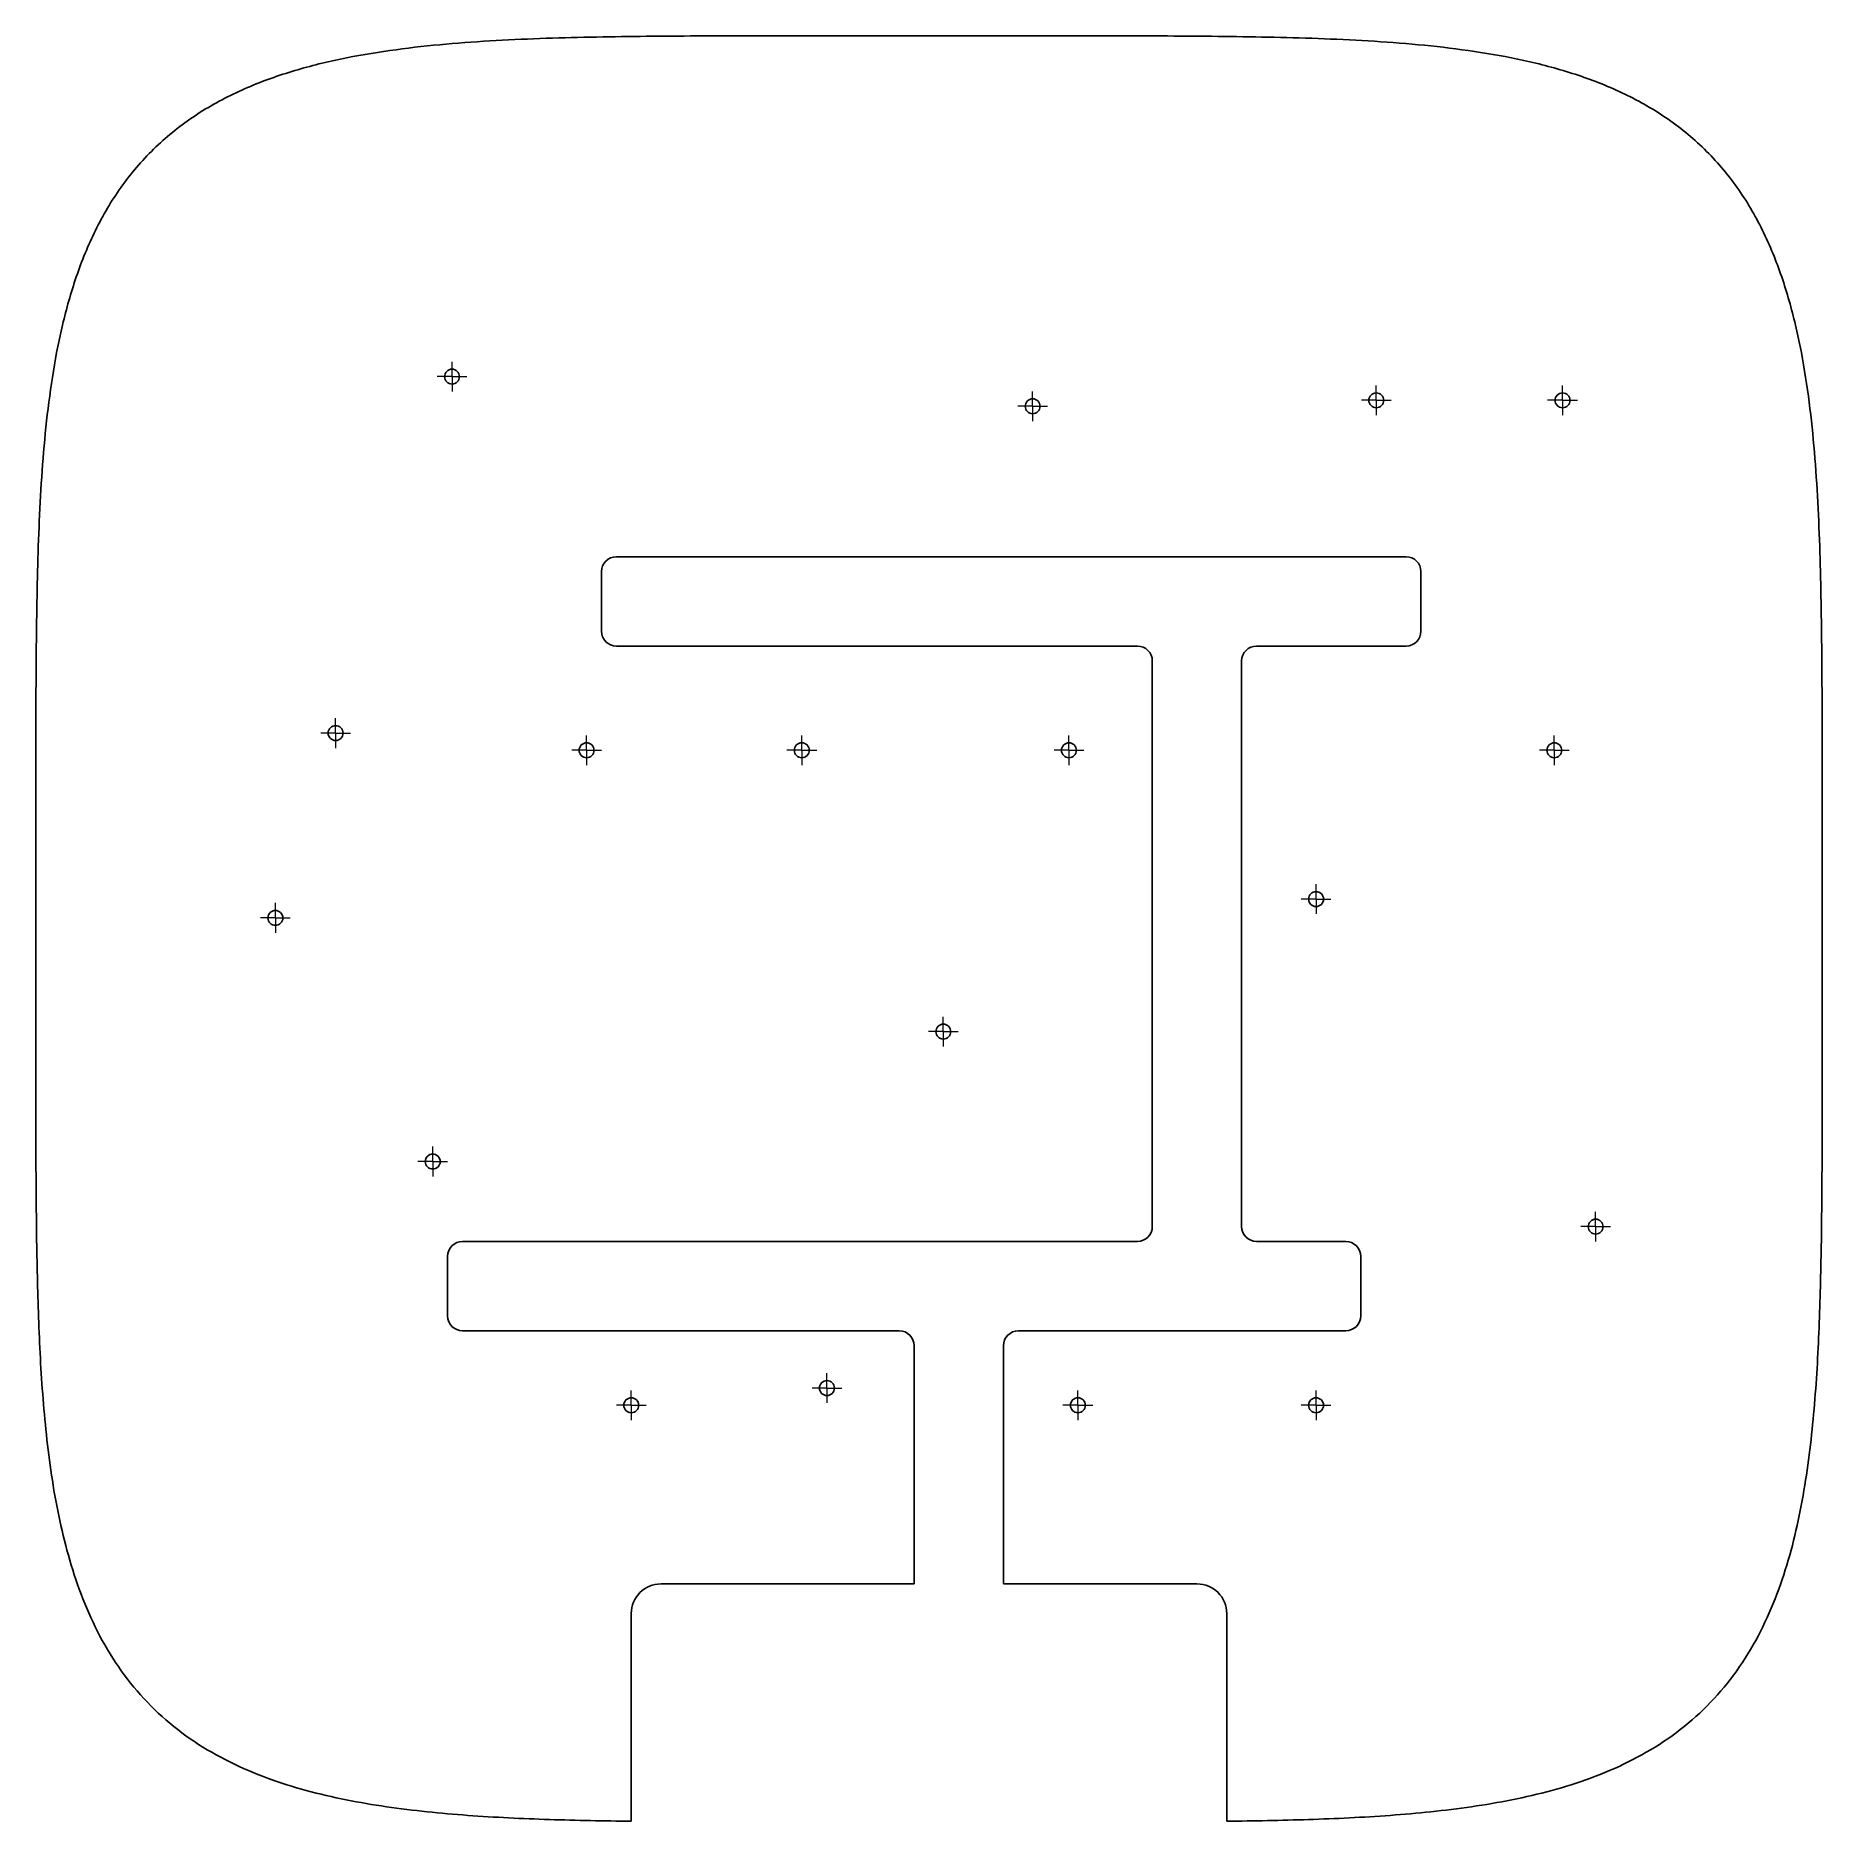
# Model space of a CAD drawing. Header units: millimetres. Extents: x 58 to 658, y 59 to 659.
import ezdxf

# ---------------------------------------------------------------- set-up
doc = ezdxf.new("R2010")
doc.units = ezdxf.units.MM

# ---------------------------------------------------------------- blocks, each defined once
blk = doc.blocks.new('SW_CENTERMARKSYMBOL_0')
at = {"color": 0, "linetype": 'Continuous', "lineweight": 18}
for p, q in [((-2.5, 0), (-5, 0)), ((0, 0), (-2.5, 0)), ((0, 2.5), (0, 5)), ((0, 0), (0, 2.5)), ((0, 0), (0, -2.5)), ((0, 0), (2.5, 0)), ((2.5, 0), (5, 0)), ((0, -2.5), (0, -5))]:
    blk.add_line(p, q, dxfattribs=at)
blk = doc.blocks.new('SW_CENTERMARKSYMBOL_1')
at = {"color": 0, "linetype": 'Continuous', "lineweight": 18}
for p, q in [((-2.5, 0), (-5, 0)), ((0, 0), (-2.5, 0)), ((0, 2.5), (0, 5)), ((0, 0), (0, 2.5)), ((0, 0), (0, -2.5)), ((0, 0), (2.5, 0)), ((2.5, 0), (5, 0)), ((0, -2.5), (0, -5))]:
    blk.add_line(p, q, dxfattribs=at)
blk = doc.blocks.new('SW_CENTERMARKSYMBOL_2')
at = {"color": 0, "linetype": 'Continuous', "lineweight": 18}
for p, q in [((-2.5, 0), (-5, 0)), ((0, 0), (-2.5, 0)), ((0, 2.5), (0, 5)), ((0, 0), (0, 2.5)), ((0, 0), (0, -2.5)), ((0, 0), (2.5, 0)), ((2.5, 0), (5, 0)), ((0, -2.5), (0, -5))]:
    blk.add_line(p, q, dxfattribs=at)
blk = doc.blocks.new('SW_CENTERMARKSYMBOL_3')
at = {"color": 0, "linetype": 'Continuous', "lineweight": 18}
for p, q in [((-2.5, 0), (-5, 0)), ((0, 0), (-2.5, 0)), ((0, 2.5), (0, 5)), ((0, 0), (0, 2.5)), ((0, 0), (0, -2.5)), ((0, 0), (2.5, 0)), ((2.5, 0), (5, 0)), ((0, -2.5), (0, -5))]:
    blk.add_line(p, q, dxfattribs=at)
blk = doc.blocks.new('SW_CENTERMARKSYMBOL_4')
at = {"color": 0, "linetype": 'Continuous', "lineweight": 18}
for p, q in [((-2.5, 0), (-5, 0)), ((0, 0), (-2.5, 0)), ((0, 2.5), (0, 5)), ((0, 0), (0, 2.5)), ((0, 0), (0, -2.5)), ((0, 0), (2.5, 0)), ((2.5, 0), (5, 0)), ((0, -2.5), (0, -5))]:
    blk.add_line(p, q, dxfattribs=at)
blk = doc.blocks.new('SW_CENTERMARKSYMBOL_5')
at = {"color": 0, "linetype": 'Continuous', "lineweight": 18}
for p, q in [((-2.5, 0), (-5, 0)), ((0, 0), (-2.5, 0)), ((0, 2.5), (0, 5)), ((0, 0), (0, 2.5)), ((0, 0), (0, -2.5)), ((0, 0), (2.5, 0)), ((2.5, 0), (5, 0)), ((0, -2.5), (0, -5))]:
    blk.add_line(p, q, dxfattribs=at)
blk = doc.blocks.new('SW_CENTERMARKSYMBOL_6')
at = {"color": 0, "linetype": 'Continuous', "lineweight": 18}
for p, q in [((-2.5, 0), (-5, 0)), ((0, 0), (-2.5, 0)), ((0, 2.5), (0, 5)), ((0, 0), (0, 2.5)), ((0, 0), (0, -2.5)), ((0, 0), (2.5, 0)), ((2.5, 0), (5, 0)), ((0, -2.5), (0, -5))]:
    blk.add_line(p, q, dxfattribs=at)
blk = doc.blocks.new('SW_CENTERMARKSYMBOL_7')
at = {"color": 0, "linetype": 'Continuous', "lineweight": 18}
for p, q in [((-2.5, 0), (-5, 0)), ((0, 0), (-2.5, 0)), ((0, 2.5), (0, 5)), ((0, 0), (0, 2.5)), ((0, 0), (0, -2.5)), ((0, 0), (2.5, 0)), ((2.5, 0), (5, 0)), ((0, -2.5), (0, -5))]:
    blk.add_line(p, q, dxfattribs=at)
blk = doc.blocks.new('SW_CENTERMARKSYMBOL_8')
at = {"color": 0, "linetype": 'Continuous', "lineweight": 18}
for p, q in [((-2.5, 0), (-5, 0)), ((0, 0), (-2.5, 0)), ((0, 2.5), (0, 5)), ((0, 0), (0, 2.5)), ((0, 0), (0, -2.5)), ((0, 0), (2.5, 0)), ((2.5, 0), (5, 0)), ((0, -2.5), (0, -5))]:
    blk.add_line(p, q, dxfattribs=at)
blk = doc.blocks.new('SW_CENTERMARKSYMBOL_9')
at = {"color": 0, "linetype": 'Continuous', "lineweight": 18}
for p, q in [((-2.5, 0), (-5, 0)), ((0, 0), (-2.5, 0)), ((0, 2.5), (0, 5)), ((0, 0), (0, 2.5)), ((0, 0), (0, -2.5)), ((0, 0), (2.5, 0)), ((2.5, 0), (5, 0)), ((0, -2.5), (0, -5))]:
    blk.add_line(p, q, dxfattribs=at)
blk = doc.blocks.new('SW_CENTERMARKSYMBOL_10')
at = {"color": 0, "linetype": 'Continuous', "lineweight": 18}
for p, q in [((-2.5, 0), (-5, 0)), ((0, 0), (-2.5, 0)), ((0, 2.5), (0, 5)), ((0, 0), (0, 2.5)), ((0, 0), (0, -2.5)), ((0, 0), (2.5, 0)), ((2.5, 0), (5, 0)), ((0, -2.5), (0, -5))]:
    blk.add_line(p, q, dxfattribs=at)
blk = doc.blocks.new('SW_CENTERMARKSYMBOL_11')
at = {"color": 0, "linetype": 'Continuous', "lineweight": 18}
for p, q in [((-2.5, 0), (-5, 0)), ((0, 0), (-2.5, 0)), ((0, 2.5), (0, 5)), ((0, 0), (0, 2.5)), ((0, 0), (0, -2.5)), ((0, 0), (2.5, 0)), ((2.5, 0), (5, 0)), ((0, -2.5), (0, -5))]:
    blk.add_line(p, q, dxfattribs=at)
blk = doc.blocks.new('SW_CENTERMARKSYMBOL_12')
at = {"color": 0, "linetype": 'Continuous', "lineweight": 18}
for p, q in [((-2.5, 0), (-5, 0)), ((0, 0), (-2.5, 0)), ((0, 2.5), (0, 5)), ((0, 0), (0, 2.5)), ((0, 0), (0, -2.5)), ((0, 0), (2.5, 0)), ((2.5, 0), (5, 0)), ((0, -2.5), (0, -5))]:
    blk.add_line(p, q, dxfattribs=at)
blk = doc.blocks.new('SW_CENTERMARKSYMBOL_13')
at = {"color": 0, "linetype": 'Continuous', "lineweight": 18}
for p, q in [((-2.5, 0), (-5, 0)), ((0, 0), (-2.5, 0)), ((0, 2.5), (0, 5)), ((0, 0), (0, 2.5)), ((0, 0), (0, -2.5)), ((0, 0), (2.5, 0)), ((2.5, 0), (5, 0)), ((0, -2.5), (0, -5))]:
    blk.add_line(p, q, dxfattribs=at)
blk = doc.blocks.new('SW_CENTERMARKSYMBOL_14')
at = {"color": 0, "linetype": 'Continuous', "lineweight": 18}
for p, q in [((-2.5, 0), (-5, 0)), ((0, 0), (-2.5, 0)), ((0, 2.5), (0, 5)), ((0, 0), (0, 2.5)), ((0, 0), (0, -2.5)), ((0, 0), (2.5, 0)), ((2.5, 0), (5, 0)), ((0, -2.5), (0, -5))]:
    blk.add_line(p, q, dxfattribs=at)
blk = doc.blocks.new('SW_CENTERMARKSYMBOL_15')
at = {"color": 0, "linetype": 'Continuous', "lineweight": 18}
for p, q in [((-2.5, 0), (-5, 0)), ((0, 0), (-2.5, 0)), ((0, 2.5), (0, 5)), ((0, 0), (0, 2.5)), ((0, 0), (0, -2.5)), ((0, 0), (2.5, 0)), ((2.5, 0), (5, 0)), ((0, -2.5), (0, -5))]:
    blk.add_line(p, q, dxfattribs=at)
blk = doc.blocks.new('SW_CENTERMARKSYMBOL_16')
at = {"color": 0, "linetype": 'Continuous', "lineweight": 18}
for p, q in [((-2.5, 0), (-5, 0)), ((0, 0), (-2.5, 0)), ((0, 2.5), (0, 5)), ((0, 0), (0, 2.5)), ((0, 0), (0, -2.5)), ((0, 0), (2.5, 0)), ((2.5, 0), (5, 0)), ((0, -2.5), (0, -5))]:
    blk.add_line(p, q, dxfattribs=at)
blk = doc.blocks.new('SW_CENTERMARKSYMBOL_17')
at = {"color": 0, "linetype": 'Continuous', "lineweight": 18}
for p, q in [((-2.5, 0), (-5, 0)), ((0, 0), (-2.5, 0)), ((0, 2.5), (0, 5)), ((0, 0), (0, 2.5)), ((0, 0), (0, -2.5)), ((0, 0), (2.5, 0)), ((2.5, 0), (5, 0)), ((0, -2.5), (0, -5))]:
    blk.add_line(p, q, dxfattribs=at)

msp = doc.modelspace()

# ---------------------------------------------------------------- linework, layer by layer
at = {"color": 7, "linetype": 'Continuous', "lineweight": 25}
for p, q in [((518.21, 484.01), (253, 484.01)), ((248, 479.01), (248, 459.01)), ((523.21, 459.01), (523.21, 479.01)), ((253, 454.01), (428, 454.01)), ((468, 454.01), (518.21, 454.01)), ((433, 449.01), (433, 259.01)), ((463, 259.01), (463, 449.01)), ((428, 254.01), (201.33, 254.01)), ((498, 254.01), (468, 254.01)), ((196.33, 249.01), (196.33, 229.01)), ((503, 229.01), (503, 249.01)), ((201.33, 224.01), (348, 224.01)), ((388, 224.01), (498, 224.01)), ((353, 219.01), (353, 139.01)), ((383, 139.01), (383, 219.01)), ((268, 139.01), (353, 139.01)), ((383, 139.01), (448, 139.01)), ((258, 59.26), (258, 129.01)), ((458, 129.01), (458, 59.26))]:
    msp.add_line(p, q, dxfattribs=at)
for centre in [(197.81, 544.51), (392.8, 534.56), (508.21, 536.56), (570.76, 536.56), (158.71, 424.76), (243, 419.01), (315.28, 419.01), (405, 419.01), (568, 419.01), (488, 369.01), (138.48, 362.71), (362.81, 324.51), (191.33, 280.87), (581.89, 259.01), (323.71, 204.76), (258, 199.01), (408, 199.01), (488, 199.01)]:
    msp.add_circle(centre, 2.5, dxfattribs=at)
for centre, radius, start, end in [((253, 479.01), 5, 90, 180), ((518.21, 479.01), 5, 0, 90), ((253, 459.01), 5, 180, 270), ((518.21, 459.01), 5, 270, 0), ((428, 449.01), 5, 0, 90), ((468, 449.01), 5, 90, 180), ((428, 259.01), 5, 270, 0), ((468, 259.01), 5, 180, 270), ((201.33, 249.01), 5, 90, 180), ((498, 249.01), 5, 0, 90), ((201.33, 229.01), 5, 180, 270), ((498, 229.01), 5, 270, 0), ((348, 219.01), 5, 0, 90), ((388, 219.01), 5, 90, 180), ((268, 129.01), 10, 90, 180), ((448, 129.01), 10, 0, 90)]:
    msp.add_arc(centre, radius, start, end, dxfattribs=at)
for points, knots in [([(358, 659.01), (346.76, 659.01), (335.51, 659.02), (313.03, 659.01), (301.79, 659.01), (279.31, 658.95), (268.07, 658.9), (251.21, 658.68), (245.59, 658.58), (234.35, 658.31), (228.73, 658.14), (217.5, 657.67), (211.88, 657.38), (200.67, 656.63), (195.07, 656.16), (183.89, 655), (178.31, 654.29), (167.2, 652.55), (161.67, 651.52), (150.72, 648.99), (145.29, 647.5), (134.63, 643.94), (129.4, 641.86), (119.27, 636.98), (114.38, 634.17), (107.46, 629.36), (105.22, 627.66), (100.9, 624.06), (98.82, 622.17), (94.84, 618.19), (92.95, 616.11), (89.35, 611.8), (87.65, 609.56), (82.84, 602.63), (80.03, 597.74), (75.15, 587.61), (73.07, 582.38), (69.51, 571.72), (68.02, 566.29), (65.49, 555.34), (64.46, 549.81), (62.72, 538.7), (62.01, 533.13), (60.85, 521.95), (60.39, 516.34), (59.63, 505.13), (59.34, 499.51), (58.87, 488.28), (58.7, 482.66), (58.43, 471.43), (58.33, 465.81), (58.11, 448.95), (58.06, 437.7), (58, 415.22), (58, 403.98), (58, 381.5), (58, 370.26), (58, 359.01)], [0, 0, 0, 0, 0.0625, 0.0625, 0.125, 0.125, 0.1875, 0.1875, 0.21875, 0.21875, 0.25, 0.25, 0.28125, 0.28125, 0.3125, 0.3125, 0.34375, 0.34375, 0.375, 0.375, 0.40625, 0.40625, 0.4375, 0.4375, 0.46875, 0.46875, 0.484375, 0.484375, 0.5, 0.5, 0.515625, 0.515625, 0.53125, 0.53125, 0.5625, 0.5625, 0.59375, 0.59375, 0.625, 0.625, 0.65625, 0.65625, 0.6875, 0.6875, 0.71875, 0.71875, 0.75, 0.75, 0.78125, 0.78125, 0.8125, 0.8125, 0.875, 0.875, 0.9375, 0.9375, 1, 1, 1, 1]), ([(658, 359.01), (658, 370.26), (658, 381.5), (657.99, 403.98), (657.99, 415.22), (657.93, 437.7), (657.88, 448.95), (657.66, 465.81), (657.56, 471.43), (657.29, 482.66), (657.12, 488.28), (656.65, 499.51), (656.36, 505.13), (655.61, 516.34), (655.15, 521.95), (653.98, 533.13), (653.28, 538.7), (651.54, 549.81), (650.5, 555.34), (647.97, 566.29), (646.49, 571.72), (642.92, 582.38), (640.84, 587.61), (635.96, 597.74), (633.15, 602.63), (628.34, 609.56), (626.64, 611.8), (623.05, 616.11), (621.15, 618.19), (617.17, 622.17), (615.1, 624.06), (610.78, 627.66), (608.54, 629.36), (601.61, 634.17), (596.72, 636.98), (586.6, 641.86), (581.36, 643.94), (570.7, 647.5), (565.27, 648.99), (554.32, 651.52), (548.79, 652.55), (537.69, 654.29), (532.11, 655), (520.93, 656.16), (515.32, 656.63), (504.11, 657.38), (498.5, 657.67), (487.26, 658.14), (481.65, 658.31), (470.41, 658.58), (464.79, 658.68), (447.93, 658.9), (436.69, 658.95), (414.2, 659.01), (402.96, 659.01), (380.48, 659.02), (369.24, 659.01), (358, 659.01)], [0, 0, 0, 0, 0.0625, 0.0625, 0.125, 0.125, 0.1875, 0.1875, 0.21875, 0.21875, 0.25, 0.25, 0.28125, 0.28125, 0.3125, 0.3125, 0.34375, 0.34375, 0.375, 0.375, 0.40625, 0.40625, 0.4375, 0.4375, 0.46875, 0.46875, 0.484375, 0.484375, 0.5, 0.5, 0.515625, 0.515625, 0.53125, 0.53125, 0.5625, 0.5625, 0.59375, 0.59375, 0.625, 0.625, 0.65625, 0.65625, 0.6875, 0.6875, 0.71875, 0.71875, 0.75, 0.75, 0.78125, 0.78125, 0.8125, 0.8125, 0.875, 0.875, 0.9375, 0.9375, 1, 1, 1, 1]), ([(58, 359.01), (58, 349.86), (58, 340.7), (58, 322.38), (58, 313.23), (58.02, 294.91), (58.04, 285.75), (58.14, 267.44), (58.23, 258.28), (58.56, 239.97), (58.81, 230.81), (59.42, 217.09), (59.66, 212.51), (60.27, 203.38), (60.62, 198.81), (61.49, 189.69), (62, 185.14), (63.2, 176.06), (63.9, 171.54), (65.56, 162.53), (66.51, 158.05), (68.74, 149.17), (70.01, 144.76), (72.95, 136.09), (74.61, 131.82), (78.42, 123.49), (80.55, 119.43), (85.35, 111.62), (88, 107.88), (93.84, 100.82), (97.02, 97.51), (103.83, 91.39), (107.46, 88.58), (115.08, 83.5), (119.06, 81.22), (127.27, 77.15), (131.49, 75.36), (140.08, 72.19), (144.45, 70.82), (153.29, 68.41), (157.75, 67.37), (166.73, 65.57), (171.25, 64.81), (180.31, 63.49), (184.86, 62.93), (193.96, 61.98), (198.53, 61.58), (212.23, 60.58), (221.38, 60.15), (239.68, 59.55), (248.84, 59.38), (258, 59.26)], [0, 0, 0, 0, 0.0625, 0.0625, 0.125, 0.125, 0.1875, 0.1875, 0.25, 0.25, 0.3125, 0.3125, 0.34375, 0.34375, 0.375, 0.375, 0.40625, 0.40625, 0.4375, 0.4375, 0.46875, 0.46875, 0.5, 0.5, 0.53125, 0.53125, 0.5625, 0.5625, 0.59375, 0.59375, 0.625, 0.625, 0.65625, 0.65625, 0.6875, 0.6875, 0.71875, 0.71875, 0.75, 0.75, 0.78125, 0.78125, 0.8125, 0.8125, 0.84375, 0.84375, 0.875, 0.875, 0.9375, 0.9375, 1, 1, 1, 1]), ([(458, 59.26), (467.15, 59.38), (476.31, 59.55), (494.62, 60.15), (503.77, 60.58), (517.47, 61.58), (522.03, 61.98), (531.14, 62.93), (535.68, 63.49), (544.75, 64.81), (549.26, 65.57), (558.24, 67.37), (562.7, 68.41), (571.54, 70.82), (575.91, 72.19), (584.51, 75.36), (588.73, 77.15), (596.93, 81.22), (600.91, 83.5), (608.53, 88.58), (612.17, 91.39), (618.98, 97.51), (622.16, 100.82), (627.99, 107.88), (630.65, 111.62), (635.44, 119.43), (637.58, 123.49), (641.38, 131.82), (643.05, 136.09), (645.99, 144.76), (647.26, 149.17), (649.48, 158.05), (650.43, 162.53), (652.09, 171.54), (652.79, 176.06), (654, 185.14), (654.5, 189.69), (655.37, 198.81), (655.73, 203.38), (656.33, 212.51), (656.58, 217.09), (657.19, 230.81), (657.43, 239.97), (657.77, 258.28), (657.85, 267.44), (657.95, 285.75), (657.97, 294.91), (657.99, 313.23), (658, 322.38), (658, 340.7), (658, 349.86), (658, 359.01)], [0, 0, 0, 0, 0.0625, 0.0625, 0.125, 0.125, 0.15625, 0.15625, 0.1875, 0.1875, 0.21875, 0.21875, 0.25, 0.25, 0.28125, 0.28125, 0.3125, 0.3125, 0.34375, 0.34375, 0.375, 0.375, 0.40625, 0.40625, 0.4375, 0.4375, 0.46875, 0.46875, 0.5, 0.5, 0.53125, 0.53125, 0.5625, 0.5625, 0.59375, 0.59375, 0.625, 0.625, 0.65625, 0.65625, 0.6875, 0.6875, 0.75, 0.75, 0.8125, 0.8125, 0.875, 0.875, 0.9375, 0.9375, 1, 1, 1, 1])]:
    msp.add_open_spline(points, degree=3, knots=knots, dxfattribs=at)

# ---------------------------------------------------------------- block references
at = {"color": 7, "linetype": 'Continuous', "lineweight": 18}
for name, p in [('SW_CENTERMARKSYMBOL_3', (197.81, 544.51)), ('SW_CENTERMARKSYMBOL_15', (508.21, 536.56)), ('SW_CENTERMARKSYMBOL_16', (570.76, 536.56)), ('SW_CENTERMARKSYMBOL_14', (392.8, 534.56)), ('SW_CENTERMARKSYMBOL_2', (158.71, 424.76)), ('SW_CENTERMARKSYMBOL_0', (243, 419.01)), ('SW_CENTERMARKSYMBOL_4', (315.28, 419.01)), ('SW_CENTERMARKSYMBOL_9', (405, 419.01)), ('SW_CENTERMARKSYMBOL_8', (568, 419.01)), ('SW_CENTERMARKSYMBOL_1', (488, 369.01)), ('SW_CENTERMARKSYMBOL_13', (138.48, 362.71)), ('SW_CENTERMARKSYMBOL_11', (362.81, 324.51)), ('SW_CENTERMARKSYMBOL_17', (191.33, 280.87)), ('SW_CENTERMARKSYMBOL_10', (581.89, 259.01)), ('SW_CENTERMARKSYMBOL_7', (258, 199.01)), ('SW_CENTERMARKSYMBOL_12', (323.71, 204.76)), ('SW_CENTERMARKSYMBOL_6', (408, 199.01)), ('SW_CENTERMARKSYMBOL_5', (488, 199.01))]:
    msp.add_blockref(name, p, dxfattribs=at)

doc.saveas('drawing.dxf')
